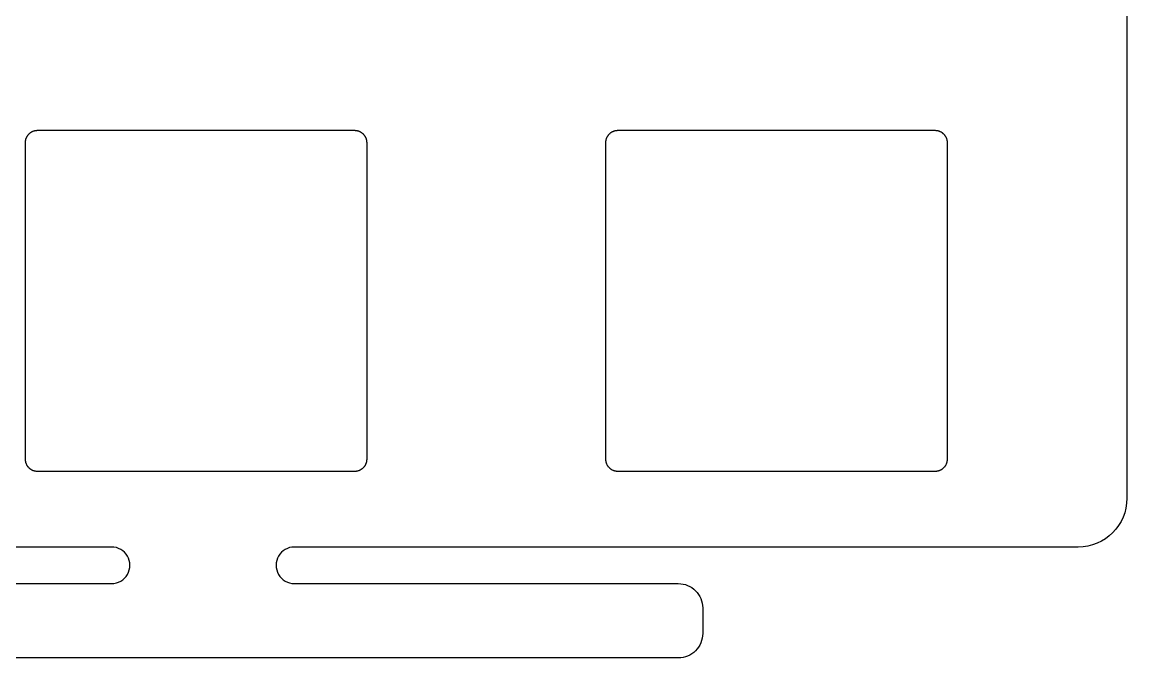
# Model space of a CAD drawing. Header units: millimetres. Extents: x 0 to 286, y 1 to 106.
# Drawn here: x 240.57 to 285.9, y 1.02 to 27.11 of the extents above; entities that cross this region are included whole.
import ezdxf

# ---------------------------------------------------------------- set-up
doc = ezdxf.new("R2010")
doc.units = ezdxf.units.MM

msp = doc.modelspace()

# ---------------------------------------------------------------- linework, layer by layer
msp.add_lwpolyline([(285.9, 99.9158), (285.8999, 7.5692, -0.414213), (283.8999, 5.5692), (251.7455, 5.5692, 1.000003), (251.7455, 4.0692), (267.4955, 4.0692, -0.414214), (268.4955, 3.0692), (268.4955, 2.0176, -0.414214), (267.4955, 1.0176), (228.4955, 1.0176, -0.414214), (227.4955, 2.0176), (227.4955, 3.0692, -0.414214), (228.4955, 4.0692), (244.2455, 4.0692, 1.000004), (244.2455, 5.5692), (146.7574, 5.5692, 1.000003)], format="xyb")
for points in [[(254.7116, 22.169), (254.7116, 9.169), (254.7113, 9.1526), (254.7105, 9.1363), (254.7092, 9.12), (254.7073, 9.1037), (254.7049, 9.0876), (254.702, 9.0715), (254.6985, 9.0555), (254.6946, 9.0396), (254.6901, 9.0239), (254.6851, 9.0083), (254.6796, 8.9929), (254.6735, 8.9777), (254.667, 8.9626), (254.66, 8.9479), (254.6526, 8.9333), (254.6446, 8.919), (254.6362, 8.905), (254.6273, 8.8912), (254.618, 8.8778), (254.6083, 8.8646), (254.5981, 8.8518), (254.5875, 8.8393), (254.5765, 8.8272), (254.5652, 8.8154), (254.5534, 8.8041), (254.5413, 8.7931), (254.5288, 8.7825), (254.516, 8.7723), (254.5028, 8.7626), (254.4894, 8.7533), (254.4756, 8.7444), (254.4616, 8.736), (254.4473, 8.728), (254.4327, 8.7206), (254.418, 8.7136), (254.4029, 8.7071), (254.3877, 8.701), (254.3723, 8.6955), (254.3567, 8.6905), (254.341, 8.686), (254.3251, 8.6821), (254.3091, 8.6786), (254.293, 8.6757), (254.2769, 8.6733), (254.2606, 8.6714), (254.2443, 8.6701), (254.228, 8.6693), (254.2116, 8.669), (241.2116, 8.669), (241.1952, 8.6693), (241.1789, 8.6701), (241.1626, 8.6714), (241.1463, 8.6733), (241.1302, 8.6757), (241.1141, 8.6786), (241.0981, 8.6821), (241.0822, 8.686), (241.0665, 8.6905), (241.0509, 8.6955), (241.0355, 8.701), (241.0203, 8.7071), (241.0052, 8.7136), (240.9905, 8.7206), (240.9759, 8.728), (240.9616, 8.736), (240.9476, 8.7444), (240.9338, 8.7533), (240.9204, 8.7626), (240.9072, 8.7723), (240.8944, 8.7825), (240.8819, 8.7931), (240.8698, 8.8041), (240.858, 8.8154), (240.8467, 8.8272), (240.8357, 8.8393), (240.8251, 8.8518), (240.8149, 8.8646), (240.8052, 8.8778), (240.7959, 8.8912), (240.787, 8.905), (240.7786, 8.919), (240.7706, 8.9333), (240.7632, 8.9479), (240.7562, 8.9626), (240.7497, 8.9777), (240.7436, 8.9929), (240.7381, 9.0083), (240.7331, 9.0239), (240.7286, 9.0396), (240.7247, 9.0555), (240.7212, 9.0715), (240.7183, 9.0876), (240.7159, 9.1037), (240.714, 9.12), (240.7127, 9.1363), (240.7119, 9.1526), (240.7116, 9.169), (240.7116, 22.169), (240.7119, 22.1854), (240.7127, 22.2017), (240.714, 22.218), (240.7159, 22.2343), (240.7183, 22.2504), (240.7212, 22.2665), (240.7247, 22.2825), (240.7286, 22.2984), (240.7331, 22.3141), (240.7381, 22.3297), (240.7436, 22.3451), (240.7497, 22.3603), (240.7562, 22.3754), (240.7632, 22.3901), (240.7706, 22.4047), (240.7786, 22.419), (240.787, 22.433), (240.7959, 22.4468), (240.8052, 22.4602), (240.8149, 22.4734), (240.8251, 22.4862), (240.8357, 22.4987), (240.8467, 22.5108), (240.858, 22.5226), (240.8698, 22.5339), (240.8819, 22.5449), (240.8944, 22.5555), (240.9072, 22.5657), (240.9204, 22.5754), (240.9338, 22.5847), (240.9476, 22.5936), (240.9616, 22.602), (240.9759, 22.61), (240.9905, 22.6174), (241.0052, 22.6244), (241.0203, 22.6309), (241.0355, 22.637), (241.0509, 22.6425), (241.0665, 22.6475), (241.0822, 22.652), (241.0981, 22.6559), (241.1141, 22.6594), (241.1302, 22.6623), (241.1463, 22.6647), (241.1626, 22.6666), (241.1789, 22.6679), (241.1952, 22.6687), (241.2116, 22.669), (254.2116, 22.669), (254.228, 22.6687), (254.2443, 22.6679), (254.2606, 22.6666), (254.2769, 22.6647), (254.293, 22.6623), (254.3091, 22.6594), (254.3251, 22.6559), (254.341, 22.652), (254.3567, 22.6475), (254.3723, 22.6425), (254.3877, 22.637), (254.4029, 22.6309), (254.418, 22.6244), (254.4327, 22.6174), (254.4473, 22.61), (254.4616, 22.602), (254.4756, 22.5936), (254.4894, 22.5847), (254.5028, 22.5754), (254.516, 22.5657), (254.5288, 22.5555), (254.5413, 22.5449), (254.5534, 22.5339), (254.5652, 22.5226), (254.5765, 22.5108), (254.5875, 22.4987), (254.5981, 22.4862), (254.6083, 22.4734), (254.618, 22.4602), (254.6273, 22.4468), (254.6362, 22.433), (254.6446, 22.419), (254.6526, 22.4047), (254.66, 22.3901), (254.667, 22.3754), (254.6735, 22.3603), (254.6796, 22.3451), (254.6851, 22.3297), (254.6901, 22.3141), (254.6946, 22.2984), (254.6985, 22.2825), (254.702, 22.2665), (254.7049, 22.2504), (254.7073, 22.2343), (254.7092, 22.218), (254.7105, 22.2017), (254.7113, 22.1854)], [(278.5241, 22.169), (278.5241, 9.169), (278.5238, 9.1526), (278.523, 9.1363), (278.5217, 9.12), (278.5198, 9.1037), (278.5174, 9.0876), (278.5145, 9.0715), (278.511, 9.0555), (278.5071, 9.0396), (278.5026, 9.0239), (278.4976, 9.0083), (278.4921, 8.9929), (278.486, 8.9777), (278.4795, 8.9626), (278.4725, 8.9479), (278.4651, 8.9333), (278.4571, 8.919), (278.4487, 8.905), (278.4398, 8.8912), (278.4305, 8.8778), (278.4208, 8.8646), (278.4106, 8.8518), (278.4, 8.8393), (278.389, 8.8272), (278.3777, 8.8154), (278.3659, 8.8041), (278.3538, 8.7931), (278.3413, 8.7825), (278.3285, 8.7723), (278.3153, 8.7626), (278.3019, 8.7533), (278.2881, 8.7444), (278.2741, 8.736), (278.2598, 8.728), (278.2452, 8.7206), (278.2305, 8.7136), (278.2154, 8.7071), (278.2002, 8.701), (278.1848, 8.6955), (278.1692, 8.6905), (278.1535, 8.686), (278.1376, 8.6821), (278.1216, 8.6786), (278.1055, 8.6757), (278.0894, 8.6733), (278.0731, 8.6714), (278.0568, 8.6701), (278.0405, 8.6693), (278.0241, 8.669), (265.0241, 8.669), (265.0077, 8.6693), (264.9914, 8.6701), (264.9751, 8.6714), (264.9588, 8.6733), (264.9427, 8.6757), (264.9266, 8.6786), (264.9106, 8.6821), (264.8947, 8.686), (264.879, 8.6905), (264.8634, 8.6955), (264.848, 8.701), (264.8328, 8.7071), (264.8177, 8.7136), (264.803, 8.7206), (264.7884, 8.728), (264.7741, 8.736), (264.7601, 8.7444), (264.7463, 8.7533), (264.7329, 8.7626), (264.7197, 8.7723), (264.7069, 8.7825), (264.6944, 8.7931), (264.6823, 8.8041), (264.6705, 8.8154), (264.6592, 8.8272), (264.6482, 8.8393), (264.6376, 8.8518), (264.6274, 8.8646), (264.6177, 8.8778), (264.6084, 8.8912), (264.5995, 8.905), (264.5911, 8.919), (264.5831, 8.9333), (264.5757, 8.9479), (264.5687, 8.9626), (264.5622, 8.9777), (264.5561, 8.9929), (264.5506, 9.0083), (264.5456, 9.0239), (264.5411, 9.0396), (264.5372, 9.0555), (264.5337, 9.0715), (264.5308, 9.0876), (264.5284, 9.1037), (264.5265, 9.12), (264.5252, 9.1363), (264.5244, 9.1526), (264.5241, 9.169), (264.5241, 22.169), (264.5244, 22.1854), (264.5252, 22.2017), (264.5265, 22.218), (264.5284, 22.2343), (264.5308, 22.2504), (264.5337, 22.2665), (264.5372, 22.2825), (264.5411, 22.2984), (264.5456, 22.3141), (264.5506, 22.3297), (264.5561, 22.3451), (264.5622, 22.3603), (264.5687, 22.3754), (264.5757, 22.3901), (264.5831, 22.4047), (264.5911, 22.419), (264.5995, 22.433), (264.6084, 22.4468), (264.6177, 22.4602), (264.6274, 22.4734), (264.6376, 22.4862), (264.6482, 22.4987), (264.6592, 22.5108), (264.6705, 22.5226), (264.6823, 22.5339), (264.6944, 22.5449), (264.7069, 22.5555), (264.7197, 22.5657), (264.7329, 22.5754), (264.7463, 22.5847), (264.7601, 22.5936), (264.7741, 22.602), (264.7884, 22.61), (264.803, 22.6174), (264.8177, 22.6244), (264.8328, 22.6309), (264.848, 22.637), (264.8634, 22.6425), (264.879, 22.6475), (264.8947, 22.652), (264.9106, 22.6559), (264.9266, 22.6594), (264.9427, 22.6623), (264.9588, 22.6647), (264.9751, 22.6666), (264.9914, 22.6679), (265.0077, 22.6687), (265.0241, 22.669), (278.0241, 22.669), (278.0405, 22.6687), (278.0568, 22.6679), (278.0731, 22.6666), (278.0894, 22.6647), (278.1055, 22.6623), (278.1216, 22.6594), (278.1376, 22.6559), (278.1535, 22.652), (278.1692, 22.6475), (278.1848, 22.6425), (278.2002, 22.637), (278.2154, 22.6309), (278.2305, 22.6244), (278.2452, 22.6174), (278.2598, 22.61), (278.2741, 22.602), (278.2881, 22.5936), (278.3019, 22.5847), (278.3153, 22.5754), (278.3285, 22.5657), (278.3413, 22.5555), (278.3538, 22.5449), (278.3659, 22.5339), (278.3777, 22.5226), (278.389, 22.5108), (278.4, 22.4987), (278.4106, 22.4862), (278.4208, 22.4734), (278.4305, 22.4602), (278.4398, 22.4468), (278.4487, 22.433), (278.4571, 22.419), (278.4651, 22.4047), (278.4725, 22.3901), (278.4795, 22.3754), (278.486, 22.3603), (278.4921, 22.3451), (278.4976, 22.3297), (278.5026, 22.3141), (278.5071, 22.2984), (278.511, 22.2825), (278.5145, 22.2665), (278.5174, 22.2504), (278.5198, 22.2343), (278.5217, 22.218), (278.523, 22.2017), (278.5238, 22.1854)]]:
    msp.add_lwpolyline(points, close=True)

doc.saveas('drawing.dxf')
